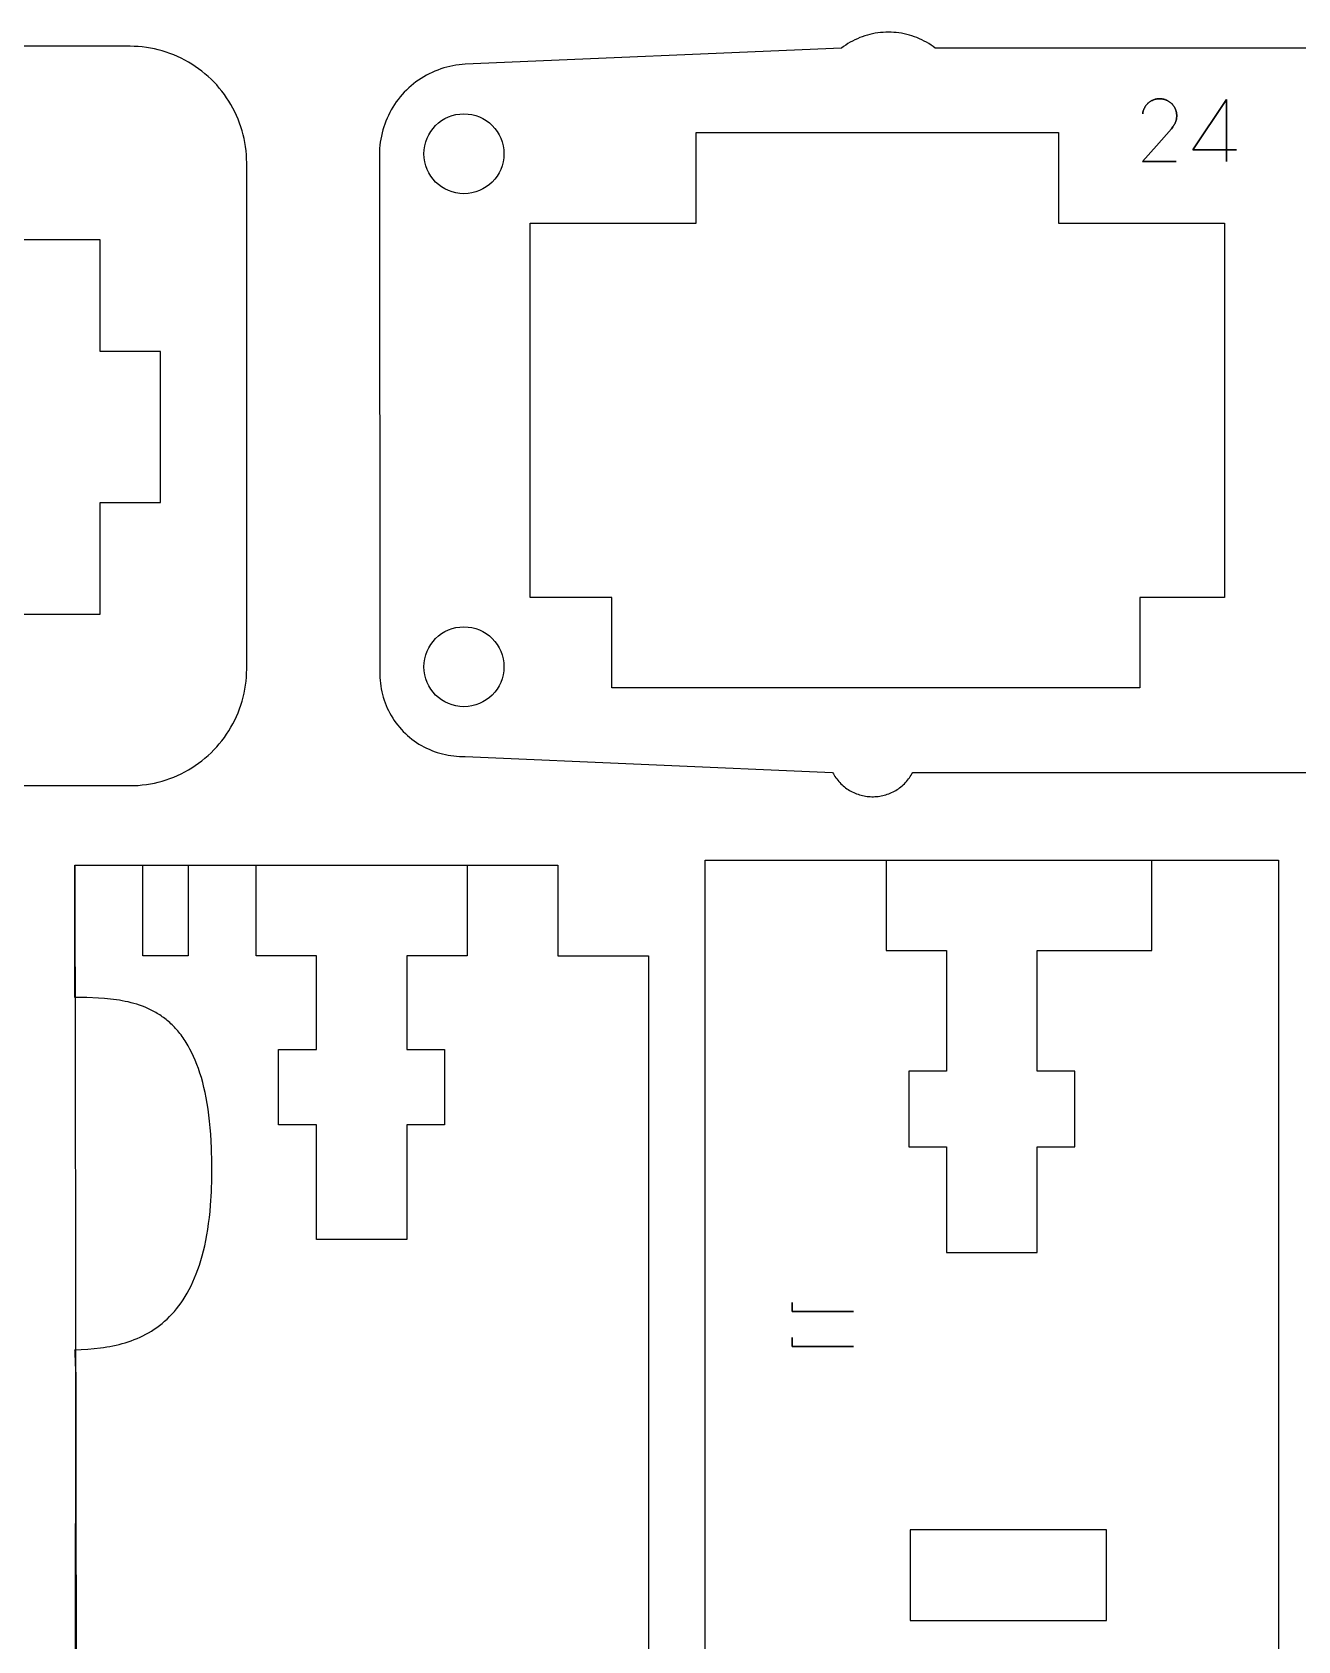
# Model space of a CAD drawing. Extents: x -24 to 6, y -20.7 to -0.7.
# Drawn here: x -17.15 to -12.96, y -17.58 to -12.25 of the extents above; entities that cross this region are included whole.
import ezdxf

# ---------------------------------------------------------------- set-up
doc = ezdxf.new("R2010")
doc.units = 0
doc.layers.add('LAYER_1', color=7, linetype='CONTINUOUS')

msp = doc.modelspace()

# ---------------------------------------------------------------- linework, layer by layer
at = {"layer": 'LAYER_1', "color": 250}
for p, q in [((-14.3933, -12.2587), (-14.4016, -12.2615)), ((-14.3848, -12.2561), (-14.3933, -12.2587)), ((-14.3763, -12.2538), (-14.3848, -12.2561)), ((-14.3677, -12.2519), (-14.3763, -12.2538)), ((-14.3591, -12.2502), (-14.3677, -12.2519)), ((-14.3504, -12.2489), (-14.3591, -12.2502)), ((-14.3416, -12.2478), (-14.3504, -12.2489)), ((-14.3328, -12.247), (-14.3416, -12.2478)), ((-14.324, -12.2466), (-14.3328, -12.247)), ((-14.3152, -12.2464), (-14.324, -12.2466)), ((-14.3064, -12.2466), (-14.3152, -12.2464)), ((-14.2976, -12.247), (-14.3064, -12.2466)), ((-14.2888, -12.2478), (-14.2976, -12.247)), ((-14.2801, -12.2489), (-14.2888, -12.2478)), ((-14.2714, -12.2502), (-14.2801, -12.2489)), ((-14.2627, -12.2519), (-14.2714, -12.2502)), ((-14.2542, -12.2538), (-14.2627, -12.2519)), ((-14.2456, -12.2561), (-14.2542, -12.2538)), ((-14.2372, -12.2587), (-14.2456, -12.2561)), ((-14.2289, -12.2615), (-14.2372, -12.2587)), ((-16.8276, -12.2933), (-19.2478, -12.2933)), ((-16.8142, -12.2935), (-16.8276, -12.2933)), ((-16.8007, -12.2943), (-16.8142, -12.2935)), ((-16.7873, -12.2955), (-16.8007, -12.2943)), ((-16.7739, -12.2972), (-16.7873, -12.2955)), ((-16.7606, -12.2993), (-16.7739, -12.2972)), ((-16.7474, -12.3019), (-16.7606, -12.2993)), ((-16.7343, -12.305), (-16.7474, -12.3019)), ((-16.7213, -12.3085), (-16.7343, -12.305)), ((-16.7084, -12.3124), (-16.7213, -12.3085)), ((-16.6957, -12.3168), (-16.7084, -12.3124)), ((-14.4709, -12.2994), (-15.7173, -12.3527)), ((-14.4638, -12.2942), (-14.4709, -12.2994)), ((-14.4566, -12.2892), (-14.4638, -12.2942)), ((-14.4491, -12.2844), (-14.4566, -12.2892)), ((-14.4416, -12.2799), (-14.4491, -12.2844)), ((-14.4338, -12.2757), (-14.4416, -12.2799)), ((-14.426, -12.2717), (-14.4338, -12.2757)), ((-14.418, -12.268), (-14.426, -12.2717)), ((-14.4098, -12.2646), (-14.418, -12.268)), ((-14.4016, -12.2615), (-14.4098, -12.2646)), ((-14.2206, -12.2646), (-14.2289, -12.2615)), ((-14.2125, -12.268), (-14.2206, -12.2646)), ((-14.2045, -12.2717), (-14.2125, -12.268)), ((-14.1966, -12.2757), (-14.2045, -12.2717)), ((-14.1889, -12.2799), (-14.1966, -12.2757)), ((-14.1813, -12.2844), (-14.1889, -12.2799)), ((-14.1739, -12.2892), (-14.1813, -12.2844)), ((-14.1667, -12.2942), (-14.1739, -12.2892)), ((-14.1596, -12.2994), (-14.1667, -12.2942)), ((-11.2316, -12.2994), (-14.1596, -12.2994)), ((-16.6831, -12.3217), (-16.6957, -12.3168)), ((-16.6707, -12.327), (-16.6831, -12.3217)), ((-16.6585, -12.3327), (-16.6707, -12.327)), ((-16.6465, -12.3388), (-16.6585, -12.3327)), ((-16.6347, -12.3454), (-16.6465, -12.3388)), ((-16.6232, -12.3523), (-16.6347, -12.3454)), ((-16.6119, -12.3597), (-16.6232, -12.3523)), ((-16.6009, -12.3674), (-16.6119, -12.3597)), ((-15.7885, -12.3651), (-15.7984, -12.3683)), ((-15.7786, -12.3623), (-15.7885, -12.3651)), ((-15.7685, -12.3598), (-15.7786, -12.3623)), ((-15.7584, -12.3577), (-15.7685, -12.3598)), ((-15.7482, -12.3559), (-15.7584, -12.3577)), ((-15.7379, -12.3545), (-15.7482, -12.3559)), ((-15.7276, -12.3534), (-15.7379, -12.3545)), ((-15.7173, -12.3527), (-15.7276, -12.3534)), ((-16.5901, -12.3755), (-16.6009, -12.3674)), ((-16.5797, -12.384), (-16.5901, -12.3755)), ((-16.5695, -12.3928), (-16.5797, -12.384)), ((-16.5596, -12.402), (-16.5695, -12.3928)), ((-16.5501, -12.4115), (-16.5596, -12.402)), ((-16.5409, -12.4214), (-16.5501, -12.4115)), ((-15.8887, -12.4178), (-15.8967, -12.4244)), ((-15.8805, -12.4114), (-15.8887, -12.4178)), ((-15.8721, -12.4054), (-15.8805, -12.4114)), ((-15.8635, -12.3997), (-15.8721, -12.4054)), ((-15.8547, -12.3942), (-15.8635, -12.3997)), ((-15.8457, -12.3891), (-15.8547, -12.3942)), ((-15.8365, -12.3843), (-15.8457, -12.3891)), ((-15.8272, -12.3798), (-15.8365, -12.3843)), ((-15.8177, -12.3756), (-15.8272, -12.3798)), ((-15.8081, -12.3718), (-15.8177, -12.3756)), ((-15.7984, -12.3683), (-15.8081, -12.3718)), ((-16.5321, -12.4316), (-16.5409, -12.4214)), ((-16.5236, -12.442), (-16.5321, -12.4316)), ((-16.5155, -12.4528), (-16.5236, -12.442)), ((-16.5078, -12.4638), (-16.5155, -12.4528)), ((-16.5004, -12.4751), (-16.5078, -12.4638)), ((-15.9394, -12.4693), (-15.9456, -12.4776)), ((-15.9329, -12.4612), (-15.9394, -12.4693)), ((-15.9262, -12.4534), (-15.9329, -12.4612)), ((-15.9192, -12.4457), (-15.9262, -12.4534)), ((-15.912, -12.4384), (-15.9192, -12.4457)), ((-15.9045, -12.4312), (-15.912, -12.4384)), ((-15.8967, -12.4244), (-15.9045, -12.4312)), ((-13.4422, -12.4732), (-13.4439, -12.4741)), ((-13.4439, -12.4741), (-13.4422, -12.4732)), ((-13.4404, -12.4723), (-13.4422, -12.4732)), ((-13.4422, -12.4732), (-13.4404, -12.4723)), ((-13.4386, -12.4715), (-13.4404, -12.4723)), ((-13.4404, -12.4723), (-13.4386, -12.4715)), ((-13.4368, -12.4708), (-13.4386, -12.4715)), ((-13.4386, -12.4715), (-13.4368, -12.4708)), ((-13.435, -12.4701), (-13.4368, -12.4708)), ((-13.4368, -12.4708), (-13.435, -12.4701)), ((-13.4331, -12.4695), (-13.435, -12.4701)), ((-13.435, -12.4701), (-13.4331, -12.4695)), ((-13.4312, -12.4689), (-13.4331, -12.4695)), ((-13.4331, -12.4695), (-13.4312, -12.4689)), ((-13.4293, -12.4684), (-13.4312, -12.4689)), ((-13.4312, -12.4689), (-13.4293, -12.4684)), ((-13.4274, -12.468), (-13.4293, -12.4684)), ((-13.4293, -12.4684), (-13.4274, -12.468)), ((-13.4255, -12.4677), (-13.4274, -12.468)), ((-13.4274, -12.468), (-13.4255, -12.4677)), ((-13.4235, -12.4674), (-13.4255, -12.4677)), ((-13.4255, -12.4677), (-13.4235, -12.4674)), ((-13.4216, -12.4672), (-13.4235, -12.4674)), ((-13.4235, -12.4674), (-13.4216, -12.4672)), ((-13.4196, -12.467), (-13.4216, -12.4672)), ((-13.4216, -12.4672), (-13.4196, -12.467)), ((-13.4176, -12.4669), (-13.4196, -12.467)), ((-13.4196, -12.467), (-13.4176, -12.4669)), ((-13.4157, -12.4669), (-13.4176, -12.4669)), ((-13.4176, -12.4669), (-13.4157, -12.4669)), ((-13.4137, -12.467), (-13.4157, -12.4669)), ((-13.4157, -12.4669), (-13.4137, -12.467)), ((-13.4118, -12.4671), (-13.4137, -12.467)), ((-13.4137, -12.467), (-13.4118, -12.4671)), ((-13.4098, -12.4673), (-13.4118, -12.4671)), ((-13.4118, -12.4671), (-13.4098, -12.4673)), ((-13.4079, -12.4676), (-13.4098, -12.4673)), ((-13.4098, -12.4673), (-13.4079, -12.4676)), ((-13.4059, -12.4679), (-13.4079, -12.4676)), ((-13.4079, -12.4676), (-13.4059, -12.4679)), ((-13.404, -12.4683), (-13.4059, -12.4679)), ((-13.4059, -12.4679), (-13.404, -12.4683)), ((-13.4021, -12.4687), (-13.404, -12.4683)), ((-13.404, -12.4683), (-13.4021, -12.4687)), ((-13.4002, -12.4693), (-13.4021, -12.4687)), ((-13.4021, -12.4687), (-13.4002, -12.4693)), ((-13.3983, -12.4698), (-13.4002, -12.4693)), ((-13.4002, -12.4693), (-13.3983, -12.4698)), ((-13.3965, -12.4705), (-13.3983, -12.4698)), ((-13.3983, -12.4698), (-13.3965, -12.4705)), ((-13.3946, -12.4712), (-13.3965, -12.4705)), ((-13.3965, -12.4705), (-13.3946, -12.4712)), ((-13.3928, -12.472), (-13.3946, -12.4712)), ((-13.3946, -12.4712), (-13.3928, -12.472)), ((-13.3911, -12.4728), (-13.3928, -12.472)), ((-13.3928, -12.472), (-13.3911, -12.4728)), ((-13.3893, -12.4738), (-13.3911, -12.4728)), ((-13.3911, -12.4728), (-13.3893, -12.4738)), ((-13.3876, -12.4747), (-13.3893, -12.4738)), ((-13.3893, -12.4738), (-13.3876, -12.4747)), ((-13.1948, -12.4699), (-13.306, -12.6362)), ((-13.306, -12.6362), (-13.1948, -12.4699)), ((-13.1948, -12.4699), (-13.1948, -12.6745)), ((-13.1948, -12.6745), (-13.1948, -12.4699)), ((-16.4935, -12.4866), (-16.5004, -12.4751)), ((-16.4869, -12.4984), (-16.4935, -12.4866)), ((-16.4808, -12.5104), (-16.4869, -12.4984)), ((-16.4751, -12.5226), (-16.4808, -12.5104)), ((-16.4698, -12.535), (-16.4751, -12.5226)), ((-15.9719, -12.5221), (-15.9763, -12.5315)), ((-15.9673, -12.5129), (-15.9719, -12.5221)), ((-15.9623, -12.5038), (-15.9673, -12.5129)), ((-15.957, -12.4949), (-15.9623, -12.5038)), ((-15.9514, -12.4862), (-15.957, -12.4949)), ((-15.9456, -12.4776), (-15.9514, -12.4862)), ((-13.4723, -12.5145), (-13.4725, -12.5165)), ((-13.4725, -12.5165), (-13.4723, -12.5145)), ((-13.4719, -12.5126), (-13.4723, -12.5145)), ((-13.4723, -12.5145), (-13.4719, -12.5126)), ((-13.4715, -12.5107), (-13.4719, -12.5126)), ((-13.4719, -12.5126), (-13.4715, -12.5107)), ((-13.471, -12.5088), (-13.4715, -12.5107)), ((-13.4715, -12.5107), (-13.471, -12.5088)), ((-13.4705, -12.5069), (-13.471, -12.5088)), ((-13.471, -12.5088), (-13.4705, -12.5069)), ((-13.4699, -12.505), (-13.4705, -12.5069)), ((-13.4705, -12.5069), (-13.4699, -12.505)), ((-13.4692, -12.5032), (-13.4699, -12.505)), ((-13.4699, -12.505), (-13.4692, -12.5032)), ((-13.4684, -12.5014), (-13.4692, -12.5032)), ((-13.4692, -12.5032), (-13.4684, -12.5014)), ((-13.4676, -12.4996), (-13.4684, -12.5014)), ((-13.4684, -12.5014), (-13.4676, -12.4996)), ((-13.4668, -12.4978), (-13.4676, -12.4996)), ((-13.4676, -12.4996), (-13.4668, -12.4978)), ((-13.4658, -12.4961), (-13.4668, -12.4978)), ((-13.4668, -12.4978), (-13.4658, -12.4961)), ((-13.4649, -12.4944), (-13.4658, -12.4961)), ((-13.4658, -12.4961), (-13.4649, -12.4944)), ((-13.4638, -12.4927), (-13.4649, -12.4944)), ((-13.4649, -12.4944), (-13.4638, -12.4927)), ((-13.4627, -12.4911), (-13.4638, -12.4927)), ((-13.4638, -12.4927), (-13.4627, -12.4911)), ((-13.4616, -12.4895), (-13.4627, -12.4911)), ((-13.4627, -12.4911), (-13.4616, -12.4895)), ((-13.4604, -12.4879), (-13.4616, -12.4895)), ((-13.4616, -12.4895), (-13.4604, -12.4879)), ((-13.4591, -12.4864), (-13.4604, -12.4879)), ((-13.4604, -12.4879), (-13.4591, -12.4864)), ((-13.4578, -12.485), (-13.4591, -12.4864)), ((-13.4591, -12.4864), (-13.4578, -12.485)), ((-13.4564, -12.4836), (-13.4578, -12.485)), ((-13.4578, -12.485), (-13.4564, -12.4836)), ((-13.455, -12.4822), (-13.4564, -12.4836)), ((-13.4564, -12.4836), (-13.455, -12.4822)), ((-13.4535, -12.4809), (-13.455, -12.4822)), ((-13.455, -12.4822), (-13.4535, -12.4809)), ((-13.452, -12.4796), (-13.4535, -12.4809)), ((-13.4535, -12.4809), (-13.452, -12.4796)), ((-13.4505, -12.4784), (-13.452, -12.4796)), ((-13.452, -12.4796), (-13.4505, -12.4784)), ((-13.4489, -12.4772), (-13.4505, -12.4784)), ((-13.4505, -12.4784), (-13.4489, -12.4772)), ((-13.4473, -12.4761), (-13.4489, -12.4772)), ((-13.4489, -12.4772), (-13.4473, -12.4761)), ((-13.4456, -12.4751), (-13.4473, -12.4761)), ((-13.4473, -12.4761), (-13.4456, -12.4751)), ((-13.4439, -12.4741), (-13.4456, -12.4751)), ((-13.4456, -12.4751), (-13.4439, -12.4741)), ((-13.3859, -12.4757), (-13.3876, -12.4747)), ((-13.3876, -12.4747), (-13.3859, -12.4757)), ((-13.3843, -12.4768), (-13.3859, -12.4757)), ((-13.3859, -12.4757), (-13.3843, -12.4768)), ((-13.3827, -12.478), (-13.3843, -12.4768)), ((-13.3843, -12.4768), (-13.3827, -12.478)), ((-13.3811, -12.4791), (-13.3827, -12.478)), ((-13.3827, -12.478), (-13.3811, -12.4791)), ((-13.3796, -12.4804), (-13.3811, -12.4791)), ((-13.3811, -12.4791), (-13.3796, -12.4804)), ((-13.3781, -12.4817), (-13.3796, -12.4804)), ((-13.3796, -12.4804), (-13.3781, -12.4817)), ((-13.3767, -12.483), (-13.3781, -12.4817)), ((-13.3781, -12.4817), (-13.3767, -12.483)), ((-13.3753, -12.4844), (-13.3767, -12.483)), ((-13.3767, -12.483), (-13.3753, -12.4844)), ((-13.374, -12.4859), (-13.3753, -12.4844)), ((-13.3753, -12.4844), (-13.374, -12.4859)), ((-13.3727, -12.4874), (-13.374, -12.4859)), ((-13.374, -12.4859), (-13.3727, -12.4874)), ((-13.3715, -12.4889), (-13.3727, -12.4874)), ((-13.3727, -12.4874), (-13.3715, -12.4889)), ((-13.3703, -12.4905), (-13.3715, -12.4889)), ((-13.3715, -12.4889), (-13.3703, -12.4905)), ((-13.3692, -12.4921), (-13.3703, -12.4905)), ((-13.3703, -12.4905), (-13.3692, -12.4921)), ((-13.3681, -12.4937), (-13.3692, -12.4921)), ((-13.3692, -12.4921), (-13.3681, -12.4937)), ((-13.3671, -12.4954), (-13.3681, -12.4937)), ((-13.3681, -12.4937), (-13.3671, -12.4954)), ((-13.3662, -12.4971), (-13.3671, -12.4954)), ((-13.3671, -12.4954), (-13.3662, -12.4971)), ((-13.3653, -12.4989), (-13.3662, -12.4971)), ((-13.3662, -12.4971), (-13.3653, -12.4989)), ((-13.3644, -12.5007), (-13.3653, -12.4989)), ((-13.3653, -12.4989), (-13.3644, -12.5007)), ((-13.3637, -12.5025), (-13.3644, -12.5007)), ((-13.3644, -12.5007), (-13.3637, -12.5025)), ((-13.363, -12.5043), (-13.3637, -12.5025)), ((-13.3637, -12.5025), (-13.363, -12.5043)), ((-13.3623, -12.5062), (-13.363, -12.5043)), ((-13.363, -12.5043), (-13.3623, -12.5062)), ((-13.3618, -12.5081), (-13.3623, -12.5062)), ((-13.3623, -12.5062), (-13.3618, -12.5081)), ((-13.3613, -12.51), (-13.3618, -12.5081)), ((-13.3618, -12.5081), (-13.3613, -12.51)), ((-13.3608, -12.5119), (-13.3613, -12.51)), ((-13.3613, -12.51), (-13.3608, -12.5119)), ((-13.3604, -12.5138), (-13.3608, -12.5119)), ((-13.3608, -12.5119), (-13.3604, -12.5138)), ((-13.3601, -12.5157), (-13.3604, -12.5138)), ((-13.3604, -12.5138), (-13.3601, -12.5157)), ((-13.3599, -12.5177), (-13.3601, -12.5157)), ((-13.3601, -12.5157), (-13.3599, -12.5177)), ((-13.3597, -12.5196), (-13.3599, -12.5177)), ((-13.3599, -12.5177), (-13.3597, -12.5196)), ((-13.3596, -12.5216), (-13.3597, -12.5196)), ((-13.3597, -12.5196), (-13.3596, -12.5216)), ((-13.3597, -12.5275), (-13.3596, -12.5255)), ((-13.3596, -12.5255), (-13.3597, -12.5275)), ((-13.3596, -12.5236), (-13.3596, -12.5216)), ((-13.3596, -12.5216), (-13.3596, -12.5236)), ((-13.3596, -12.5255), (-13.3596, -12.5236)), ((-13.3596, -12.5236), (-13.3596, -12.5255)), ((-16.465, -12.5476), (-16.4698, -12.535)), ((-16.4605, -12.5603), (-16.465, -12.5476)), ((-16.4566, -12.5732), (-16.4605, -12.5603)), ((-16.4531, -12.5862), (-16.4566, -12.5732)), ((-15.9929, -12.5805), (-15.9952, -12.5906)), ((-15.9903, -12.5705), (-15.9929, -12.5805)), ((-15.9873, -12.5606), (-15.9903, -12.5705)), ((-15.9839, -12.5508), (-15.9873, -12.5606)), ((-15.9803, -12.5411), (-15.9839, -12.5508)), ((-15.9763, -12.5315), (-15.9803, -12.5411)), ((-14.9516, -12.8794), (-14.9516, -12.5794)), ((-14.9516, -12.5794), (-13.7516, -12.5794)), ((-13.7516, -12.5794), (-13.7516, -12.8794)), ((-13.4271, -12.6235), (-13.3771, -12.5664)), ((-13.3771, -12.5664), (-13.4271, -12.6235)), ((-13.3771, -12.5664), (-13.3726, -12.5598)), ((-13.3726, -12.5598), (-13.3771, -12.5664)), ((-13.3726, -12.5598), (-13.3714, -12.5583)), ((-13.3714, -12.5583), (-13.3726, -12.5598)), ((-13.3714, -12.5583), (-13.3702, -12.5567)), ((-13.3702, -12.5567), (-13.3714, -12.5583)), ((-13.3702, -12.5567), (-13.3691, -12.5551)), ((-13.3691, -12.5551), (-13.3702, -12.5567)), ((-13.3691, -12.5551), (-13.3681, -12.5534)), ((-13.3681, -12.5534), (-13.3691, -12.5551)), ((-13.3681, -12.5534), (-13.367, -12.5517)), ((-13.367, -12.5517), (-13.3681, -12.5534)), ((-13.367, -12.5517), (-13.3661, -12.55)), ((-13.3661, -12.55), (-13.367, -12.5517)), ((-13.3661, -12.55), (-13.3652, -12.5483)), ((-13.3652, -12.5483), (-13.3661, -12.55)), ((-13.3652, -12.5483), (-13.3644, -12.5465)), ((-13.3644, -12.5465), (-13.3652, -12.5483)), ((-13.3644, -12.5465), (-13.3636, -12.5447)), ((-13.3636, -12.5447), (-13.3644, -12.5465)), ((-13.3636, -12.5447), (-13.3629, -12.5428)), ((-13.3629, -12.5428), (-13.3636, -12.5447)), ((-13.3629, -12.5428), (-13.3623, -12.541)), ((-13.3623, -12.541), (-13.3629, -12.5428)), ((-13.3623, -12.541), (-13.3617, -12.5391)), ((-13.3617, -12.5391), (-13.3623, -12.541)), ((-13.3617, -12.5391), (-13.3612, -12.5372)), ((-13.3612, -12.5372), (-13.3617, -12.5391)), ((-13.3612, -12.5372), (-13.3608, -12.5353)), ((-13.3608, -12.5353), (-13.3612, -12.5372)), ((-13.3608, -12.5353), (-13.3604, -12.5333)), ((-13.3604, -12.5333), (-13.3608, -12.5353)), ((-13.3604, -12.5333), (-13.3601, -12.5314)), ((-13.3601, -12.5314), (-13.3604, -12.5333)), ((-13.3601, -12.5314), (-13.3599, -12.5295)), ((-13.3599, -12.5295), (-13.3601, -12.5314)), ((-13.3599, -12.5295), (-13.3597, -12.5275)), ((-13.3597, -12.5275), (-13.3599, -12.5295)), ((-16.45, -12.5993), (-16.4531, -12.5862)), ((-16.4474, -12.6125), (-16.45, -12.5993)), ((-16.4453, -12.6258), (-16.4474, -12.6125)), ((-16.4436, -12.6392), (-16.4453, -12.6258)), ((-16.0009, -12.6316), (-16.0014, -12.6419)), ((-16, -12.6212), (-16.0009, -12.6316)), ((-15.9988, -12.611), (-16, -12.6212)), ((-15.9972, -12.6007), (-15.9988, -12.611)), ((-15.9952, -12.5906), (-15.9972, -12.6007)), ((-13.4731, -12.6745), (-13.4271, -12.6235)), ((-13.4271, -12.6235), (-13.4731, -12.6745)), ((-16.4424, -12.6526), (-16.4436, -12.6392)), ((-16.4417, -12.6661), (-16.4424, -12.6526)), ((-16.4414, -12.6795), (-16.4417, -12.6661)), ((-16.4414, -14.357), (-16.4414, -12.6795)), ((-16.0014, -12.6419), (-16.0016, -12.6522)), ((-16.0016, -12.6522), (-16.0002, -14.3758)), ((-13.4731, -12.6745), (-13.3619, -12.6745)), ((-13.3619, -12.6745), (-13.4731, -12.6745)), ((-13.3619, -12.6745), (-13.3619, -12.6745)), ((-13.3619, -12.6745), (-13.3619, -12.6745)), ((-13.306, -12.6362), (-13.1618, -12.6362)), ((-13.1618, -12.6362), (-13.306, -12.6362)), ((-13.1948, -12.6745), (-13.1948, -12.6745)), ((-13.1948, -12.6745), (-13.1948, -12.6745)), ((-13.1618, -12.6362), (-13.1618, -12.6362)), ((-13.1618, -12.6362), (-13.1618, -12.6362)), ((-15.5016, -14.1194), (-15.5016, -12.8794)), ((-15.5016, -12.8794), (-14.9516, -12.8794)), ((-13.7516, -12.8794), (-13.2016, -12.8794)), ((-13.2016, -12.8794), (-13.2016, -14.1194)), ((-16.927, -12.935), (-19.227, -12.935)), ((-16.927, -13.305), (-16.927, -12.935)), ((-16.7269, -13.305), (-16.927, -13.305)), ((-16.7269, -13.805), (-16.7269, -13.305)), ((-16.927, -14.175), (-16.927, -13.805)), ((-16.927, -13.805), (-16.7269, -13.805)), ((-15.2316, -14.1194), (-15.5016, -14.1194)), ((-15.2316, -14.4194), (-15.2316, -14.1194)), ((-13.4766, -14.1194), (-13.4816, -14.1194)), ((-13.4816, -14.1194), (-13.4816, -14.4194)), ((-13.2016, -14.1194), (-13.4766, -14.1194)), ((-19.227, -14.175), (-16.927, -14.175)), ((-16.4436, -14.3973), (-16.4424, -14.3839)), ((-16.4424, -14.3839), (-16.4417, -14.3705)), ((-16.4417, -14.3705), (-16.4414, -14.357)), ((-16.0002, -14.3758), (-15.9999, -14.3853)), ((-15.9999, -14.3853), (-15.9993, -14.3948)), ((-16.4531, -14.4503), (-16.45, -14.4372)), ((-16.45, -14.4372), (-16.4474, -14.424)), ((-16.4474, -14.424), (-16.4453, -14.4107)), ((-16.4453, -14.4107), (-16.4436, -14.3973)), ((-15.9993, -14.3948), (-15.9984, -14.4042)), ((-15.9984, -14.4042), (-15.9971, -14.4136)), ((-15.9971, -14.4136), (-15.9956, -14.4229)), ((-15.9956, -14.4229), (-15.9937, -14.4322)), ((-15.9937, -14.4322), (-15.9914, -14.4414)), ((-15.9914, -14.4414), (-15.9889, -14.4506)), ((-13.4816, -14.4194), (-15.2316, -14.4194)), ((-16.4698, -14.5015), (-16.465, -14.489)), ((-16.465, -14.489), (-16.4605, -14.4762)), ((-16.4605, -14.4762), (-16.4566, -14.4634)), ((-16.4566, -14.4634), (-16.4531, -14.4503)), ((-15.9889, -14.4506), (-15.986, -14.4596)), ((-15.986, -14.4596), (-15.9829, -14.4685)), ((-15.9829, -14.4685), (-15.9794, -14.4773)), ((-15.9794, -14.4773), (-15.9756, -14.486)), ((-15.9756, -14.486), (-15.9716, -14.4946)), ((-15.9716, -14.4946), (-15.9672, -14.503)), ((-16.5004, -14.5614), (-16.4935, -14.5499)), ((-16.4935, -14.5499), (-16.4869, -14.5381)), ((-16.4869, -14.5381), (-16.4808, -14.5261)), ((-16.4808, -14.5261), (-16.4751, -14.5139)), ((-16.4751, -14.5139), (-16.4698, -14.5015)), ((-15.9672, -14.503), (-15.9625, -14.5113)), ((-15.9625, -14.5113), (-15.9576, -14.5193)), ((-15.9576, -14.5193), (-15.9524, -14.5273)), ((-15.9524, -14.5273), (-15.9469, -14.535)), ((-15.9469, -14.535), (-15.9411, -14.5425)), ((-15.9411, -14.5425), (-15.9351, -14.5498)), ((-15.9351, -14.5498), (-15.9289, -14.557)), ((-16.5409, -14.6151), (-16.5321, -14.605)), ((-16.5321, -14.605), (-16.5236, -14.5945)), ((-16.5236, -14.5945), (-16.5155, -14.5838)), ((-16.5155, -14.5838), (-16.5078, -14.5727)), ((-16.5078, -14.5727), (-16.5004, -14.5614)), ((-15.9289, -14.557), (-15.9224, -14.5638)), ((-15.9224, -14.5638), (-15.9156, -14.5705)), ((-15.9156, -14.5705), (-15.9087, -14.5769)), ((-15.9087, -14.5769), (-15.9015, -14.5831)), ((-15.9015, -14.5831), (-15.8941, -14.5891)), ((-15.8941, -14.5891), (-15.8865, -14.5947)), ((-15.8865, -14.5947), (-15.8787, -14.6001)), ((-15.8787, -14.6001), (-15.8708, -14.6053)), ((-15.8708, -14.6053), (-15.8626, -14.6101)), ((-16.5901, -14.661), (-16.5797, -14.6526)), ((-16.5797, -14.6526), (-16.5695, -14.6437)), ((-16.5695, -14.6437), (-16.5596, -14.6345)), ((-16.5596, -14.6345), (-16.5501, -14.625)), ((-16.5501, -14.625), (-16.5409, -14.6151)), ((-15.8626, -14.6101), (-15.8543, -14.6147)), ((-15.8543, -14.6147), (-15.8459, -14.619)), ((-15.8459, -14.619), (-15.8373, -14.6229)), ((-15.8373, -14.6229), (-15.8285, -14.6266)), ((-15.8285, -14.6266), (-15.8197, -14.63)), ((-15.8197, -14.63), (-15.8107, -14.6331)), ((-15.8107, -14.6331), (-15.8016, -14.6358)), ((-15.8016, -14.6358), (-15.7925, -14.6383)), ((-15.7925, -14.6383), (-15.7832, -14.6404)), ((-15.7832, -14.6404), (-15.7739, -14.6422)), ((-15.7739, -14.6422), (-15.7646, -14.6437)), ((-15.7646, -14.6437), (-15.7552, -14.6448)), ((-15.7552, -14.6448), (-15.7457, -14.6457)), ((-15.7457, -14.6457), (-15.7363, -14.6462)), ((-15.7363, -14.6462), (-15.7268, -14.6463)), ((-15.7268, -14.6463), (-15.7173, -14.6462)), ((-15.7173, -14.6462), (-14.5, -14.6994)), ((-16.6831, -14.7148), (-16.6707, -14.7096)), ((-16.6707, -14.7096), (-16.6585, -14.7039)), ((-16.6585, -14.7039), (-16.6465, -14.6977)), ((-16.6465, -14.6977), (-16.6347, -14.6912)), ((-16.6347, -14.6912), (-16.6232, -14.6842)), ((-16.6232, -14.6842), (-16.6119, -14.6769)), ((-16.6119, -14.6769), (-16.6009, -14.6692)), ((-16.6009, -14.6692), (-16.5901, -14.661)), ((-14.5, -14.6994), (-14.4975, -14.704)), ((-14.4975, -14.704), (-14.4949, -14.7084)), ((-14.4949, -14.7084), (-14.4921, -14.7128)), ((-14.4921, -14.7128), (-14.4892, -14.7171)), ((-14.2454, -14.7171), (-14.2424, -14.7128)), ((-14.2424, -14.7128), (-14.2396, -14.7084)), ((-14.2396, -14.7084), (-14.237, -14.704)), ((-14.237, -14.704), (-14.2345, -14.6994)), ((-14.2345, -14.6994), (-11.2316, -14.6994)), ((-19.2478, -14.7433), (-16.8276, -14.7433)), ((-16.8276, -14.7433), (-16.8142, -14.743)), ((-16.8142, -14.743), (-16.8007, -14.7423)), ((-16.8007, -14.7423), (-16.7873, -14.741)), ((-16.7873, -14.741), (-16.7739, -14.7394)), ((-16.7739, -14.7394), (-16.7606, -14.7372)), ((-16.7606, -14.7372), (-16.7474, -14.7346)), ((-16.7474, -14.7346), (-16.7343, -14.7316)), ((-16.7343, -14.7316), (-16.7213, -14.7281)), ((-16.7213, -14.7281), (-16.7084, -14.7241)), ((-16.7084, -14.7241), (-16.6957, -14.7197)), ((-16.6957, -14.7197), (-16.6831, -14.7148)), ((-14.4892, -14.7171), (-14.4861, -14.7212)), ((-14.4861, -14.7212), (-14.4829, -14.7253)), ((-14.4829, -14.7253), (-14.4795, -14.7292)), ((-14.4795, -14.7292), (-14.476, -14.7331)), ((-14.476, -14.7331), (-14.4724, -14.7368)), ((-14.4724, -14.7368), (-14.4686, -14.7403)), ((-14.4686, -14.7403), (-14.4648, -14.7438)), ((-14.4648, -14.7438), (-14.4608, -14.7471)), ((-14.4608, -14.7471), (-14.4567, -14.7502)), ((-14.4567, -14.7502), (-14.4525, -14.7533)), ((-14.4525, -14.7533), (-14.4482, -14.7561)), ((-14.4482, -14.7561), (-14.4438, -14.7589)), ((-14.4438, -14.7589), (-14.4393, -14.7614)), ((-14.4393, -14.7614), (-14.4347, -14.7638)), ((-14.4347, -14.7638), (-14.43, -14.7661)), ((-14.43, -14.7661), (-14.4253, -14.7682)), ((-14.3093, -14.7682), (-14.3045, -14.7661)), ((-14.3045, -14.7661), (-14.2998, -14.7638)), ((-14.2998, -14.7638), (-14.2953, -14.7614)), ((-14.2953, -14.7614), (-14.2908, -14.7589)), ((-14.2908, -14.7589), (-14.2864, -14.7561)), ((-14.2864, -14.7561), (-14.2821, -14.7533)), ((-14.2821, -14.7533), (-14.2778, -14.7502)), ((-14.2778, -14.7502), (-14.2737, -14.7471)), ((-14.2737, -14.7471), (-14.2698, -14.7438)), ((-14.2698, -14.7438), (-14.2659, -14.7403)), ((-14.2659, -14.7403), (-14.2621, -14.7368)), ((-14.2621, -14.7368), (-14.2585, -14.7331)), ((-14.2585, -14.7331), (-14.255, -14.7292)), ((-14.255, -14.7292), (-14.2517, -14.7253)), ((-14.2517, -14.7253), (-14.2484, -14.7212)), ((-14.2484, -14.7212), (-14.2454, -14.7171)), ((-14.4253, -14.7682), (-14.4205, -14.7701)), ((-14.4205, -14.7701), (-14.4156, -14.7719)), ((-14.4156, -14.7719), (-14.4107, -14.7735)), ((-14.4107, -14.7735), (-14.4057, -14.7749)), ((-14.4057, -14.7749), (-14.4006, -14.7761)), ((-14.4006, -14.7761), (-14.3956, -14.7772)), ((-14.3956, -14.7772), (-14.3905, -14.7781)), ((-14.3905, -14.7781), (-14.3853, -14.7788)), ((-14.3853, -14.7788), (-14.3802, -14.7793)), ((-14.3802, -14.7793), (-14.375, -14.7797)), ((-14.375, -14.7797), (-14.3698, -14.7799)), ((-14.3698, -14.7799), (-14.3647, -14.7799)), ((-14.3647, -14.7799), (-14.3595, -14.7797)), ((-14.3595, -14.7797), (-14.3543, -14.7793)), ((-14.3543, -14.7793), (-14.3492, -14.7788)), ((-14.3492, -14.7788), (-14.344, -14.7781)), ((-14.344, -14.7781), (-14.3389, -14.7772)), ((-14.3389, -14.7772), (-14.3339, -14.7761)), ((-14.3339, -14.7761), (-14.3288, -14.7749)), ((-14.3288, -14.7749), (-14.3239, -14.7735)), ((-14.3239, -14.7735), (-14.3189, -14.7719)), ((-14.3189, -14.7719), (-14.3141, -14.7701)), ((-14.3141, -14.7701), (-14.3093, -14.7682)), ((-17.0105, -15.0071), (-17.0053, -18.4655)), ((-17.0105, -15.4451), (-17.0105, -15.0071)), ((-17.0105, -15.0071), (-15.4105, -15.0071)), ((-16.7858, -15.0071), (-16.6358, -15.0071)), ((-16.7858, -15.3072), (-16.7858, -15.0071)), ((-16.6358, -15.0071), (-16.6358, -15.3072)), ((-16.4105, -15.3072), (-16.4105, -15.0071)), ((-15.7105, -15.0071), (-15.7105, -15.3072)), ((-15.4105, -15.0071), (-15.4105, -15.3072)), ((-14.9227, -20.1599), (-14.9227, -14.9899)), ((-14.9227, -14.9899), (-13.0227, -14.9899)), ((-14.3226, -14.9899), (-14.3226, -15.2899)), ((-13.4427, -15.2899), (-13.4427, -14.9899)), ((-13.0227, -14.9899), (-13.0227, -20.1599)), ((-14.3226, -15.2899), (-14.1227, -15.2899)), ((-14.1227, -15.2899), (-14.1227, -15.6899)), ((-13.8226, -15.6899), (-13.8226, -15.2899)), ((-13.8226, -15.2899), (-13.4427, -15.2899)), ((-16.6358, -15.3072), (-16.7858, -15.3072)), ((-16.2105, -15.3072), (-16.4105, -15.3072)), ((-16.2105, -15.6172), (-16.2105, -15.3072)), ((-15.7105, -15.3072), (-15.9105, -15.3072)), ((-15.9105, -15.3072), (-15.9105, -15.6172)), ((-15.4105, -15.3072), (-15.1105, -15.3072)), ((-15.1105, -15.3072), (-15.1105, -20.1772)), ((-16.9715, -15.4458), (-17.0105, -15.4451)), ((-16.9321, -15.4474), (-16.9715, -15.4458)), ((-16.9124, -15.4487), (-16.9321, -15.4474)), ((-16.8927, -15.4506), (-16.9124, -15.4487)), ((-16.8731, -15.453), (-16.8927, -15.4506)), ((-16.8633, -15.4545), (-16.8731, -15.453)), ((-16.8536, -15.4562), (-16.8633, -15.4545)), ((-16.8439, -15.4581), (-16.8536, -15.4562)), ((-16.8343, -15.4602), (-16.8439, -15.4581)), ((-16.8247, -15.4625), (-16.8343, -15.4602)), ((-16.8152, -15.465), (-16.8247, -15.4625)), ((-16.8058, -15.4678), (-16.8152, -15.465)), ((-16.7965, -15.4709), (-16.8058, -15.4678)), ((-16.7872, -15.4742), (-16.7965, -15.4709)), ((-16.778, -15.4778), (-16.7872, -15.4742)), ((-16.769, -15.4817), (-16.778, -15.4778)), ((-16.76, -15.4859), (-16.769, -15.4817)), ((-16.7511, -15.4904), (-16.76, -15.4859)), ((-16.7467, -15.4928), (-16.7511, -15.4904)), ((-16.7424, -15.4953), (-16.7467, -15.4928)), ((-16.7381, -15.4979), (-16.7424, -15.4953)), ((-16.7338, -15.5005), (-16.7381, -15.4979)), ((-16.7295, -15.5033), (-16.7338, -15.5005)), ((-16.7253, -15.5061), (-16.7295, -15.5033)), ((-16.7211, -15.509), (-16.7253, -15.5061)), ((-16.7169, -15.512), (-16.7211, -15.509)), ((-16.7128, -15.5151), (-16.7169, -15.512)), ((-16.7087, -15.5183), (-16.7128, -15.5151)), ((-16.7046, -15.5216), (-16.7087, -15.5183)), ((-16.7006, -15.525), (-16.7046, -15.5216)), ((-16.6966, -15.5285), (-16.7006, -15.525)), ((-16.6927, -15.5322), (-16.6966, -15.5285)), ((-16.6888, -15.5359), (-16.6927, -15.5322)), ((-16.6849, -15.5397), (-16.6888, -15.5359)), ((-16.6811, -15.5436), (-16.6849, -15.5397)), ((-16.6773, -15.5476), (-16.6811, -15.5436)), ((-16.6736, -15.5518), (-16.6773, -15.5476)), ((-16.6699, -15.556), (-16.6736, -15.5518)), ((-16.6662, -15.5604), (-16.6699, -15.556)), ((-16.6626, -15.5649), (-16.6662, -15.5604)), ((-16.6591, -15.5695), (-16.6626, -15.5649)), ((-16.6556, -15.5742), (-16.6591, -15.5695)), ((-16.6521, -15.579), (-16.6556, -15.5742)), ((-16.6487, -15.584), (-16.6521, -15.579)), ((-16.6453, -15.5891), (-16.6487, -15.584)), ((-16.642, -15.5943), (-16.6453, -15.5891)), ((-16.6355, -15.6051), (-16.642, -15.5943)), ((-16.6293, -15.6164), (-16.6355, -15.6051)), ((-16.6232, -15.6282), (-16.6293, -15.6164)), ((-16.3355, -15.8672), (-16.3355, -15.6172)), ((-16.3355, -15.6172), (-16.2105, -15.6172)), ((-15.9105, -15.6172), (-15.7855, -15.6172)), ((-15.7855, -15.6172), (-15.7855, -15.8672)), ((-16.6174, -15.6405), (-16.6232, -15.6282)), ((-16.6118, -15.6535), (-16.6174, -15.6405)), ((-16.6064, -15.6669), (-16.6118, -15.6535)), ((-16.6012, -15.681), (-16.6064, -15.6669)), ((-16.5964, -15.6956), (-16.6012, -15.681)), ((-16.5917, -15.7108), (-16.5964, -15.6956)), ((-16.5873, -15.7267), (-16.5917, -15.7108)), ((-14.1227, -15.6899), (-14.2477, -15.6899)), ((-14.2477, -15.6899), (-14.2477, -15.9399)), ((-13.6976, -15.6899), (-13.8226, -15.6899)), ((-13.6976, -15.9399), (-13.6976, -15.6899)), ((-16.5832, -15.7431), (-16.5873, -15.7267)), ((-16.5794, -15.7602), (-16.5832, -15.7431)), ((-16.5758, -15.778), (-16.5794, -15.7602)), ((-16.5725, -15.7964), (-16.5758, -15.778)), ((-16.5695, -15.8154), (-16.5725, -15.7964)), ((-16.5668, -15.8352), (-16.5695, -15.8154)), ((-16.5644, -15.8556), (-16.5668, -15.8352)), ((-16.5623, -15.8768), (-16.5644, -15.8556)), ((-16.5605, -15.8987), (-16.5623, -15.8768)), ((-16.2105, -15.8672), (-16.3355, -15.8672)), ((-16.2105, -16.2472), (-16.2105, -15.8672)), ((-15.7855, -15.8672), (-15.9105, -15.8672)), ((-15.9105, -15.8672), (-15.9105, -16.2472)), ((-16.5579, -15.9446), (-16.5605, -15.8987)), ((-16.5567, -15.9936), (-16.5579, -15.9446)), ((-14.2477, -15.9399), (-14.1227, -15.9399)), ((-14.1227, -15.9399), (-14.1227, -16.2899)), ((-13.8226, -16.2899), (-13.8226, -15.9399)), ((-13.8226, -15.9399), (-13.6976, -15.9399)), ((-16.5582, -16.0893), (-16.5568, -16.0428)), ((-16.5568, -16.0428), (-16.5567, -15.9936)), ((-16.561, -16.1332), (-16.5582, -16.0893)), ((-16.5629, -16.1542), (-16.561, -16.1332)), ((-16.5704, -16.2136), (-16.5676, -16.1944)), ((-16.5676, -16.1944), (-16.5651, -16.1746)), ((-16.5651, -16.1746), (-16.5629, -16.1542)), ((-16.5806, -16.2677), (-16.5769, -16.2503)), ((-16.5769, -16.2503), (-16.5736, -16.2322)), ((-16.5736, -16.2322), (-16.5704, -16.2136)), ((-15.9105, -16.2472), (-16.2105, -16.2472)), ((-16.5933, -16.3167), (-16.5888, -16.301)), ((-16.5888, -16.301), (-16.5846, -16.2846)), ((-16.5846, -16.2846), (-16.5806, -16.2677)), ((-14.1227, -16.2899), (-13.8226, -16.2899)), ((-16.6139, -16.3747), (-16.6084, -16.361)), ((-16.6084, -16.361), (-16.6031, -16.3467)), ((-16.6031, -16.3467), (-16.5981, -16.332)), ((-16.5981, -16.332), (-16.5933, -16.3167)), ((-16.6383, -16.4246), (-16.6318, -16.4128)), ((-16.6318, -16.4128), (-16.6256, -16.4006)), ((-16.6256, -16.4006), (-16.6196, -16.3879)), ((-16.6196, -16.3879), (-16.6139, -16.3747)), ((-16.6735, -16.4767), (-16.6661, -16.4671)), ((-16.6661, -16.4671), (-16.6588, -16.4572)), ((-16.6588, -16.4572), (-16.6518, -16.4468)), ((-16.6518, -16.4468), (-16.6449, -16.4359)), ((-16.6449, -16.4359), (-16.6383, -16.4246)), ((-14.6344, -16.4855), (-14.6344, -16.4565)), ((-14.6344, -16.4565), (-14.6344, -16.4565)), ((-14.6344, -16.4565), (-14.6344, -16.4565)), ((-14.6344, -16.4565), (-14.6344, -16.4855)), ((-16.7219, -16.5255), (-16.7135, -16.5184)), ((-16.7135, -16.5184), (-16.7051, -16.5108)), ((-16.7051, -16.5108), (-16.697, -16.5029)), ((-16.697, -16.5029), (-16.689, -16.4945)), ((-16.689, -16.4945), (-16.6812, -16.4858)), ((-16.6812, -16.4858), (-16.6735, -16.4767)), ((-14.6344, -16.4855), (-14.4312, -16.4855)), ((-14.4312, -16.4855), (-14.6344, -16.4855)), ((-14.4312, -16.4855), (-14.4312, -16.4855)), ((-14.4312, -16.4855), (-14.4312, -16.4855)), ((-16.8142, -16.5789), (-16.8044, -16.5749)), ((-16.8044, -16.5749), (-16.7948, -16.5707)), ((-16.7948, -16.5707), (-16.7852, -16.5661)), ((-16.7852, -16.5661), (-16.7758, -16.5613)), ((-16.7758, -16.5613), (-16.7665, -16.5562)), ((-16.7665, -16.5562), (-16.7573, -16.5507)), ((-16.7573, -16.5507), (-16.7483, -16.5449)), ((-16.7483, -16.5449), (-16.7394, -16.5388)), ((-16.7394, -16.5388), (-16.7306, -16.5323)), ((-16.7306, -16.5323), (-16.7219, -16.5255)), ((-14.6344, -16.6015), (-14.6344, -16.5724)), ((-14.6344, -16.5724), (-14.6344, -16.5724)), ((-14.6344, -16.5724), (-14.6344, -16.5724)), ((-14.6344, -16.5724), (-14.6344, -16.6015)), ((-17.0105, -16.6129), (-16.9894, -16.6121)), ((-17.0101, -16.6177), (-17.0105, -16.6129)), ((-17.0098, -16.6236), (-17.0101, -16.6177)), ((-17.0078, -16.6822), (-17.0098, -16.6236)), ((-16.9894, -16.6121), (-16.9683, -16.6108)), ((-16.9683, -16.6108), (-16.9473, -16.609)), ((-16.9473, -16.609), (-16.9262, -16.6065)), ((-16.9262, -16.6065), (-16.9158, -16.6051)), ((-16.9158, -16.6051), (-16.9054, -16.6034)), ((-16.9054, -16.6034), (-16.895, -16.6016)), ((-16.895, -16.6016), (-16.8847, -16.5995)), ((-16.8847, -16.5995), (-16.8744, -16.5973)), ((-16.8744, -16.5973), (-16.8642, -16.5948)), ((-16.8642, -16.5948), (-16.854, -16.5921)), ((-16.854, -16.5921), (-16.8439, -16.5892)), ((-16.8439, -16.5892), (-16.8339, -16.586)), ((-16.8339, -16.586), (-16.824, -16.5826)), ((-16.824, -16.5826), (-16.8142, -16.5789)), ((-14.6344, -16.6015), (-14.4312, -16.6015)), ((-14.4312, -16.6015), (-14.6344, -16.6015)), ((-14.4312, -16.6015), (-14.4312, -16.6015)), ((-14.4312, -16.6015), (-14.4312, -16.6015)), ((-17.0105, -20.167), (-17.0078, -16.6822)), ((-13.5927, -17.2099), (-14.2426, -17.2099)), ((-14.2426, -17.2099), (-14.2426, -17.5099)), ((-13.5927, -17.5099), (-13.5927, -17.2099)), ((-14.2426, -17.5099), (-13.5927, -17.5099))]:
    msp.add_line(p, q, dxfattribs=at)
for centre in [(-15.7216, -12.6495), (-15.7216, -14.3494)]:
    msp.add_circle(centre, 0.1325, dxfattribs=at)

doc.saveas('drawing.dxf')
